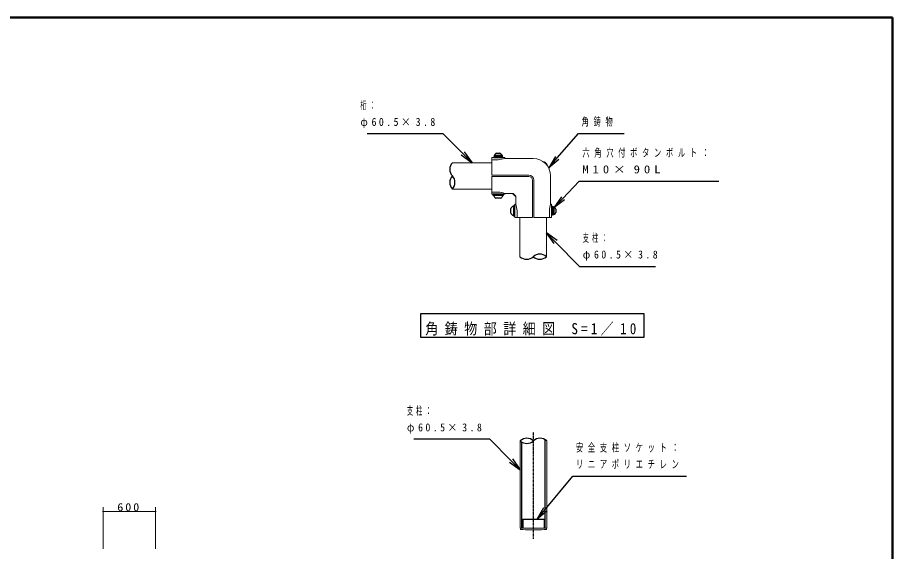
# Model space of a CAD drawing. Units: millimetres at full size, with parts at other scales. Extents: x -19250 to 0, y 0 to 13350.
# Drawn here: x -10015 to 0, y 7237 to 13350 of the extents above; entities that cross this region are included whole.
import ezdxf

# ---------------------------------------------------------------- set-up
doc = ezdxf.new("R2010")
doc.units = ezdxf.units.MM
doc.linetypes.add('USER2', pattern=[6, 3, -1, 1, -1])
doc.linetypes.add('USER4', pattern=[8, 5, -3])
for name, color, linetype, lineweight in [('A3図枠', 7, 'Continuous', 25), ('線', 7, 'Continuous', 13), ('補助', 2, 'Continuous', 25)]:
    doc.layers.add(name, color=color, linetype=linetype, lineweight=lineweight)
doc.styles.add('ＭＳ ゴシック', font='')
doc.styles.get('ＭＳ ゴシック').set_extended_font_data('MS Gothic')

# ---------------------------------------------------------------- blocks, each defined once
blk = doc.blocks.new('dimension_origin')
at = {"color": 0, "linetype": 'Continuous', "lineweight": -2}
blk.add_circle((0, 0), 1.25, dxfattribs=at)

msp = doc.modelspace()

# ---------------------------------------------------------------- linework, layer by layer
at = {"layer": 'A3図枠', "lineweight": 50}
for p, q in [((0, 13350), (-19250, 13350)), ((0, 0), (0, 13350))]:
    msp.add_line(p, q, dxfattribs=at)
at = {"layer": '線'}
for p, q in [((-4587.402, 11741.969), (-4587.402, 11544.469)), ((-4587.402, 11722.072), (-4512.402, 11722.072)), ((-4582.402, 11746.969), (-4442.402, 11746.969)), ((-4437.402, 11741.969), (-4437.402, 11736.969)), ((-4112.402, 11736.969), (-4437.402, 11736.969)), ((-5037.402, 11688.219), (-4587.402, 11688.219)), ((-3988.31, 11693.866), (-3987.383, 11694.793)), ((-3987.383, 11694.793), (-3981.123, 11699.139)), ((-3955.564, 11662.973), (-3987.383, 11694.793)), ((-3951.037, 11669.053), (-3981.123, 11699.139)), ((-3956.49, 11662.046), (-3955.564, 11662.973)), ((-3951.037, 11669.053), (-3955.564, 11662.973)), ((-4162.402, 11544.469), (-4587.402, 11544.469)), ((-4587.402, 11529.469), (-4587.402, 11331.969)), ((-4162.402, 11529.469), (-4587.402, 11529.469)), ((-3912.402, 11536.969), (-3912.402, 11211.969)), ((-4119.902, 11486.969), (-4119.902, 11061.969)), ((-4104.902, 11486.969), (-4104.902, 11061.969)), ((-5037.402, 11385.719), (-4587.402, 11385.719)), ((-4587.402, 11351.866), (-4512.402, 11351.866)), ((-4582.402, 11326.969), (-4442.402, 11326.969)), ((-4342.402, 11336.969), (-4437.402, 11336.969)), ((-4437.402, 11331.969), (-4437.402, 11336.969)), ((-4340.733, 11336.922), (-4344.976, 11330.559)), ((-4318.813, 11304.396), (-4344.976, 11330.559)), ((-4313.107, 11308.199), (-4341.172, 11336.264)), ((-4312.449, 11308.638), (-4318.813, 11304.396)), ((-4312.402, 11306.969), (-4312.402, 11211.969)), ((-4322.402, 11206.969), (-4322.402, 11066.969)), ((-4317.402, 11211.969), (-4312.402, 11211.969)), ((-4297.506, 11136.969), (-4297.506, 11061.969)), ((-3927.299, 11136.969), (-3927.299, 11061.969)), ((-3907.402, 11211.969), (-3912.402, 11211.969)), ((-3902.402, 11206.969), (-3902.402, 11066.969)), ((-4119.902, 11061.969), (-4317.402, 11061.969)), ((-4263.652, 11061.969), (-4263.652, 10611.969)), ((-3907.402, 11061.969), (-4104.902, 11061.969)), ((-3961.152, 11061.969), (-3961.152, 10611.969)), ((-4260.421, 7504.013), (-4260.421, 8504.013)), ((-3957.921, 7504.013), (-3957.921, 8504.013)), ((-4260.421, 7504.013), (-3957.921, 7504.013)), ((-4259.171, 7504.013), (-4259.171, 7489.013)), ((-3959.171, 7504.013), (-4259.171, 7504.013)), ((-4232.296, 7489.013), (-4259.171, 7489.013)), ((-3959.171, 7489.013), (-3986.046, 7489.013)), ((-3959.171, 7504.013), (-3959.171, 7489.013))]:
    msp.add_line(p, q, dxfattribs=at)
at = {"layer": '線', "color": 2, "lineweight": 25}
for p, q in [((-4562.402, 11756.969), (-4562.402, 11746.969)), ((-4562.402, 11756.969), (-4462.402, 11756.969)), ((-4562.402, 11746.969), (-4462.402, 11746.969)), ((-4558.402, 11769.469), (-4466.402, 11769.469)), ((-4558.402, 11769.469), (-4558.402, 11756.969)), ((-4558.402, 11756.969), (-4466.402, 11756.969)), ((-4555.652, 11769.469), (-4555.652, 11774.469)), ((-4555.652, 11774.469), (-4469.152, 11774.469)), ((-4555.652, 11769.469), (-4469.152, 11769.469)), ((-4532.402, 11796.219), (-4492.402, 11796.219)), ((-4513.057, 11756.969), (-4516.406, 11769.469)), ((-4508.398, 11756.969), (-4511.747, 11769.469)), ((-4469.152, 11769.469), (-4469.152, 11774.469)), ((-4466.402, 11769.469), (-4466.402, 11756.969)), ((-4462.402, 11756.969), (-4462.402, 11746.969)), ((-4452.402, 11326.969), (-4572.402, 11326.969)), ((-4572.402, 11326.969), (-4572.402, 11314.469)), ((-4452.402, 11314.469), (-4452.402, 11326.969)), ((-4572.402, 11314.469), (-4452.402, 11314.469)), ((-4559.902, 11314.469), (-4548.652, 11314.469)), ((-4476.152, 11314.469), (-4548.652, 11314.469)), ((-4484.902, 11281.469), (-4539.902, 11281.469)), ((-4464.902, 11314.469), (-4476.152, 11314.469)), ((-4367.902, 11109.469), (-4367.902, 11164.469)), ((-4334.902, 11196.969), (-4334.902, 11076.969)), ((-4322.402, 11196.969), (-4334.902, 11196.969)), ((-4334.902, 11184.469), (-4334.902, 11173.219)), ((-4334.902, 11100.719), (-4334.902, 11173.219)), ((-4322.402, 11076.969), (-4322.402, 11196.969)), ((-3892.402, 11186.969), (-3902.402, 11186.969)), ((-3902.402, 11186.969), (-3902.402, 11086.969)), ((-3892.402, 11186.969), (-3892.402, 11086.969)), ((-3892.402, 11182.969), (-3892.402, 11090.969)), ((-3879.902, 11182.969), (-3892.402, 11182.969)), ((-3892.402, 11137.624), (-3879.902, 11140.973)), ((-3892.402, 11132.965), (-3879.902, 11136.314)), ((-3879.902, 11182.969), (-3879.902, 11090.969)), ((-3879.902, 11180.219), (-3874.902, 11180.219)), ((-3879.902, 11180.219), (-3879.902, 11093.719)), ((-3874.902, 11180.219), (-3874.902, 11093.719)), ((-3853.152, 11156.969), (-3853.152, 11116.969)), ((-4334.902, 11089.469), (-4334.902, 11100.719)), ((-4334.902, 11076.969), (-4322.402, 11076.969)), ((-3892.402, 11086.969), (-3902.402, 11086.969)), ((-3879.902, 11090.969), (-3892.402, 11090.969)), ((-3879.902, 11093.719), (-3874.902, 11093.719))]:
    msp.add_line(p, q, dxfattribs=at)
at = {"layer": '線', "color": 20, "linetype": 'USER2', "lineweight": 25}
msp.add_line((-4109.171, 7384.013), (-4109.171, 8604.013), dxfattribs=at)
at = {"layer": '線', "color": 4, "linetype": 'USER4', "lineweight": 25}
for p, q in [((-3976.921, 7504.013), (-3976.921, 8518.371)), ((-4241.421, 7504.013), (-4241.421, 8489.654)), ((-4232.296, 7604.013), (-4241.421, 7572.469)), ((-3986.046, 7604.013), (-4232.296, 7604.013)), ((-4232.296, 7604.013), (-4232.296, 7504.013)), ((-3986.046, 7604.013), (-3986.046, 7504.013)), ((-3986.046, 7604.013), (-3976.921, 7572.469))]:
    msp.add_line(p, q, dxfattribs=at)
at = {"layer": '線'}
for centre, radius, start, end in [((-4582.402, 11741.969), 5, 90, 180), ((-4522.859, 11970.971), 249.118, 272.40579, 290.0621), ((-4442.402, 11741.969), 5, 0, 90), ((-4112.402, 11536.969), 200, 0, 90), ((-4162.402, 11486.969), 57.5, 0, 90), ((-4162.402, 11486.969), 42.5, 0, 90), ((-4582.402, 11331.969), 5, 180, 270), ((-4522.859, 11102.967), 249.118, 69.9379, 87.59421), ((-4442.402, 11331.969), 5, 270, 0), ((-4342.402, 11306.969), 30, 86.81031, 90), ((-4342.402, 11306.969), 30, 0, 3.18969), ((-4317.402, 11206.969), 5, 90, 180), ((-4617.42, 11112.407), 320.856, 4.39038, 18.07739), ((-3607.384, 11112.407), 320.856, 161.92261, 175.60962), ((-3907.402, 11206.969), 5, 0, 90), ((-4317.402, 11066.969), 5, 180, 270), ((-3907.402, 11066.969), 5, 270, 0), ((-4109.171, 9002.489), 1518.477, 265.34909, 274.65091)]:
    msp.add_arc(centre, radius, start, end, dxfattribs=at)
at = {"layer": '線', "color": 2, "lineweight": 25}
for centre, radius, start, end in [((-4512.402, 11751.538), 48.953, 114.11411, 152.06758), ((-4512.402, 11751.538), 48.953, 27.93242, 65.88589), ((-4957.083, 11612.594), 110.319, 136.72412, 223.27588), ((-4957.083, 11461.344), 110.319, 136.72412, 223.27588), ((-5117.721, 11461.344), 110.319, 316.72412, 43.27588), ((-4559.902, 11309.469), 5, 90, 202.30281), ((-4518.269, 11326.547), 50, 202.30281, 244.36275), ((-4506.536, 11326.547), 50, 295.63725, 337.69719), ((-4464.902, 11309.469), 5, 337.69719, 90), ((-4322.825, 11142.835), 50, 112.30281, 154.36275), ((-4339.902, 11184.469), 5, 0, 112.30281), ((-3897.833, 11136.969), 48.953, 24.11411, 62.06758), ((-3897.833, 11136.969), 48.953, 297.93242, 335.88589), ((-4322.825, 11131.103), 50, 205.63725, 247.69719), ((-4339.902, 11089.469), 5, 247.69719, 0), ((-4036.777, 10531.65), 110.319, 46.72412, 133.27588), ((-4188.027, 10692.288), 110.319, 226.72412, 313.27588), ((-4036.777, 10692.288), 110.319, 226.72412, 313.27588), ((-4184.796, 8423.693), 110.319, 46.72412, 133.27588), ((-4033.546, 8423.693), 110.319, 46.72412, 133.27588), ((-4184.796, 8584.332), 110.319, 226.72412, 313.27588)]:
    msp.add_arc(centre, radius, start, end, dxfattribs=at)
at = {"layer": '補助'}
for p, q in [((-5192.527, 12018.344), (-6012.3, 12018.344)), ((-5142.527, 12018.344), (-5192.527, 12018.344)), ((-4918.468, 11794.285), (-5142.527, 12018.344)), ((-3836.503, 11742.132), (-3594.927, 12021.083)), ((-3594.927, 12021.083), (-3544.927, 12021.083)), ((-3544.927, 12021.083), (-3072.029, 12021.083)), ((-4936.146, 11776.607), (-4812.402, 11688.219)), ((-4812.402, 11688.219), (-4918.468, 11794.285)), ((-4900.791, 11811.963), (-4812.402, 11688.219)), ((-3855.402, 11758.498), (-3934.701, 11628.742)), ((-3934.701, 11628.742), (-3836.503, 11742.132)), ((-3817.605, 11725.765), (-3934.701, 11628.742)), ((-3771.497, 11279.375), (-3586.316, 11475.111)), ((-3586.316, 11475.111), (-3536.316, 11475.111)), ((-3536.316, 11475.111), (-1988.909, 11475.111)), ((-3789.657, 11296.556), (-3874.584, 11170.412)), ((-3874.584, 11170.412), (-3771.497, 11279.375)), ((-3753.336, 11262.194), (-3874.584, 11170.412)), ((-3873.81, 10762.515), (-3961.152, 10887)), ((-3838.158, 10797.571), (-3961.152, 10887)), ((-3961.152, 10887), (-3855.984, 10780.043)), ((-3855.984, 10780.043), (-3581.076, 10500.458)), ((-3581.076, 10500.458), (-3531.076, 10500.458)), ((-3531.076, 10500.458), (-2711.303, 10500.458)), ((-4659.478, 8521.606), (-5479.252, 8521.606)), ((-4609.478, 8521.606), (-4659.478, 8521.606)), ((-4366.583, 8279.147), (-4609.478, 8521.606)), ((-4384.244, 8261.453), (-4260.421, 8173.177)), ((-4260.421, 8173.177), (-4366.583, 8279.147)), ((-4348.921, 8296.841), (-4260.421, 8173.177)), ((-3973.603, 7719.637), (-3659.282, 8099.975)), ((-3659.282, 8099.975), (-3609.282, 8099.975)), ((-3609.282, 8099.975), (-2359.154, 8099.975)), ((-3992.874, 7735.563), (-4069.159, 7604.013)), ((-4069.159, 7604.013), (-3973.603, 7719.637)), ((-3954.333, 7703.712), (-4069.159, 7604.013))]:
    msp.add_line(p, q, dxfattribs=at)
at = {"layer": '補助', "lineweight": 13}
for p, q in [((-9035.492, 7266.477), (-9035.492, 7746.727)), ((-8435.492, 7266.477), (-8435.492, 7746.727)), ((-9035.492, 7696.727), (-8435.492, 7696.727))]:
    msp.add_line(p, q, dxfattribs=at)
at = {"layer": '補助'}
msp.add_lwpolyline([(-5397.962, 9962.994), (-2845.238, 9962.994), (-2845.238, 9687.998), (-5397.962, 9687.998)], close=True, dxfattribs=at)

# ---------------------------------------------------------------- block references
at = {"layer": '補助', "lineweight": 13, "xscale": 3.33, "yscale": 3.33}
msp.add_blockref('dimension_origin', (-9035.492, 7696.727), dxfattribs=at)
at = {"layer": '補助', "lineweight": 13, "xscale": 3.33, "yscale": 3.33, "rotation": 180}
msp.add_blockref('dimension_origin', (-8435.492, 7696.727), dxfattribs=at)

# ---------------------------------------------------------------- texts
at = {"layer": '補助', "style": 'ＭＳ ゴシック'}
for s, insert, char_height, attachment_point in [('\\T1.5;\\W0.55;桁：', (-6090.563, 12391.17), 91.64, 1), ('\\T1.5;\\W0.9;φ60.5×3.8', (-6090.563, 12200.952), 91.64, 1), ('\\T1.64;\\W0.65;角鋳物', (-3558.677, 12203.691), 91.64, 1), ('\\T1.64;\\W0.65;六角穴付ボタンボルト：', (-3550.066, 11847.937), 91.64, 1), ('\\T1.64;\\W1.15;M10×90L', (-3550.066, 11657.72), 91.64, 1), ('\\T1.5;\\W0.55;支柱：', (-3544.826, 10873.285), 91.64, 1), ('\\T1.5;\\W0.9;φ60.5×3.8', (-3544.826, 10683.067), 91.64, 1), ('\\T1.5;\\W0.85;角鋳物部詳細図\\~S=1／10', (-4121.6, 9708.83), 128.3, 8), ('\\T1.5;\\W0.55;支柱：', (-5557.514, 8894.432), 91.64, 1), ('\\T1.5;\\W0.9;φ60.5×3.8', (-5557.514, 8704.215), 91.64, 1), ('\\T1.64;\\W0.65;安全支柱ソケット：', (-3623.032, 8472.801), 91.64, 1), ('\\T1.64;\\W0.65;リニアポリエチレン', (-3623.032, 8282.584), 91.64, 1), ('\\T1.33;\\W1.1;600', (-8735.492, 7697.727), 91.64, 8)]:
    msp.add_mtext(s, dxfattribs=dict(at, insert=insert, char_height=char_height, attachment_point=attachment_point))

doc.saveas('drawing.dxf')
